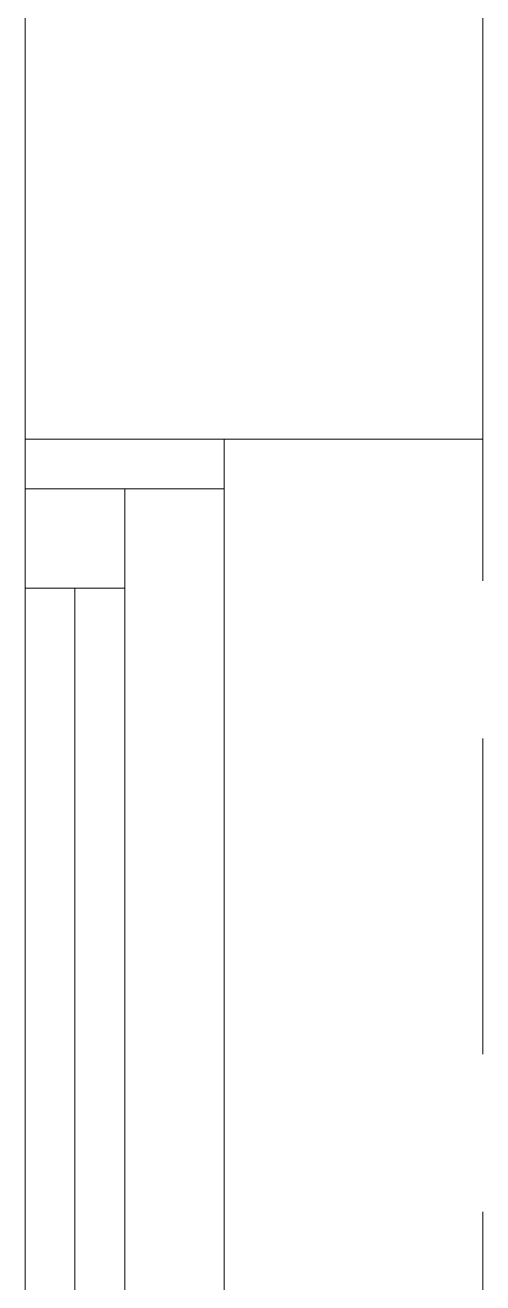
# Model space of a CAD drawing. Header units: inches. Extents: x -12418 to 57169, y -29325 to 19878.
# Drawn here: x 48818 to 49048, y -10522 to -9889 of the extents above; entities that cross this region are included whole.
import ezdxf

# ---------------------------------------------------------------- set-up
doc = ezdxf.new("R2010")
doc.units = ezdxf.units.IN
doc.header["$LTSCALE"] = 25
doc.header["$MEASUREMENT"] = 0
doc.linetypes.add('00-Ground Floor$0$HIDDEN', pattern=[9.525, 6.35, -3.175])
doc.linetypes.add('DASHDOT', pattern=[25.4, 12.7, -6.35, 0, -6.35])
for name, color, linetype, lineweight in [('00-Ground Floor$0$Aluminum', 251, 'Continuous', 5), ('00-Ground Floor$0$Proj', 251, 'Continuous', 5), ('00-Ground Floor$0$Walls', 251, 'Continuous', 5), ('E-LITE-CLNG-CNDT', 6, 'DASHDOT', 35)]:
    doc.layers.add(name, color=color, linetype=linetype, lineweight=lineweight)

# ---------------------------------------------------------------- blocks, each defined once
blk = doc.blocks.new('00-Ground Floor')
at = {"layer": '00-Ground Floor$0$Aluminum'}
for p, q in [((48817.93, -10097.43, 0), (48817.93, -11597.43, 0)), ((48917.93, -10097.43, 0), (48917.93, -11597.43, 0)), ((48917.93, -10122.43, 0), (48817.93, -10122.43, 0)), ((48867.93, -10122.43, 0), (48867.93, -11572.43, 0)), ((48867.93, -10172.43, 0), (48817.93, -10172.43, 0)), ((48842.93, -11522.43, 0), (48842.93, -10172.43, 0))]:
    blk.add_line(p, q, dxfattribs=at)
at = {"layer": '00-Ground Floor$0$Proj', "linetype": '00-Ground Floor$0$HIDDEN'}
blk.add_line((49047.93, -11597.43, 0), (49047.93, -10097.43, 0), dxfattribs=at)
at = {"layer": '00-Ground Floor$0$Walls'}
for p, q in [((49047.93, -10097.43, 0), (49047.93, -5897.43, 0)), ((48817.93, -10097.43, 0), (48817.93, -8847.43, 0)), ((48817.93, -10097.43, 0), (49047.93, -10097.43, 0))]:
    blk.add_line(p, q, dxfattribs=at)

msp = doc.modelspace()

# ---------------------------------------------------------------- block references
at = {"layer": 'E-LITE-CLNG-CNDT'}
msp.add_blockref('00-Ground Floor', (0, 0), dxfattribs=at)

doc.saveas('drawing.dxf')
